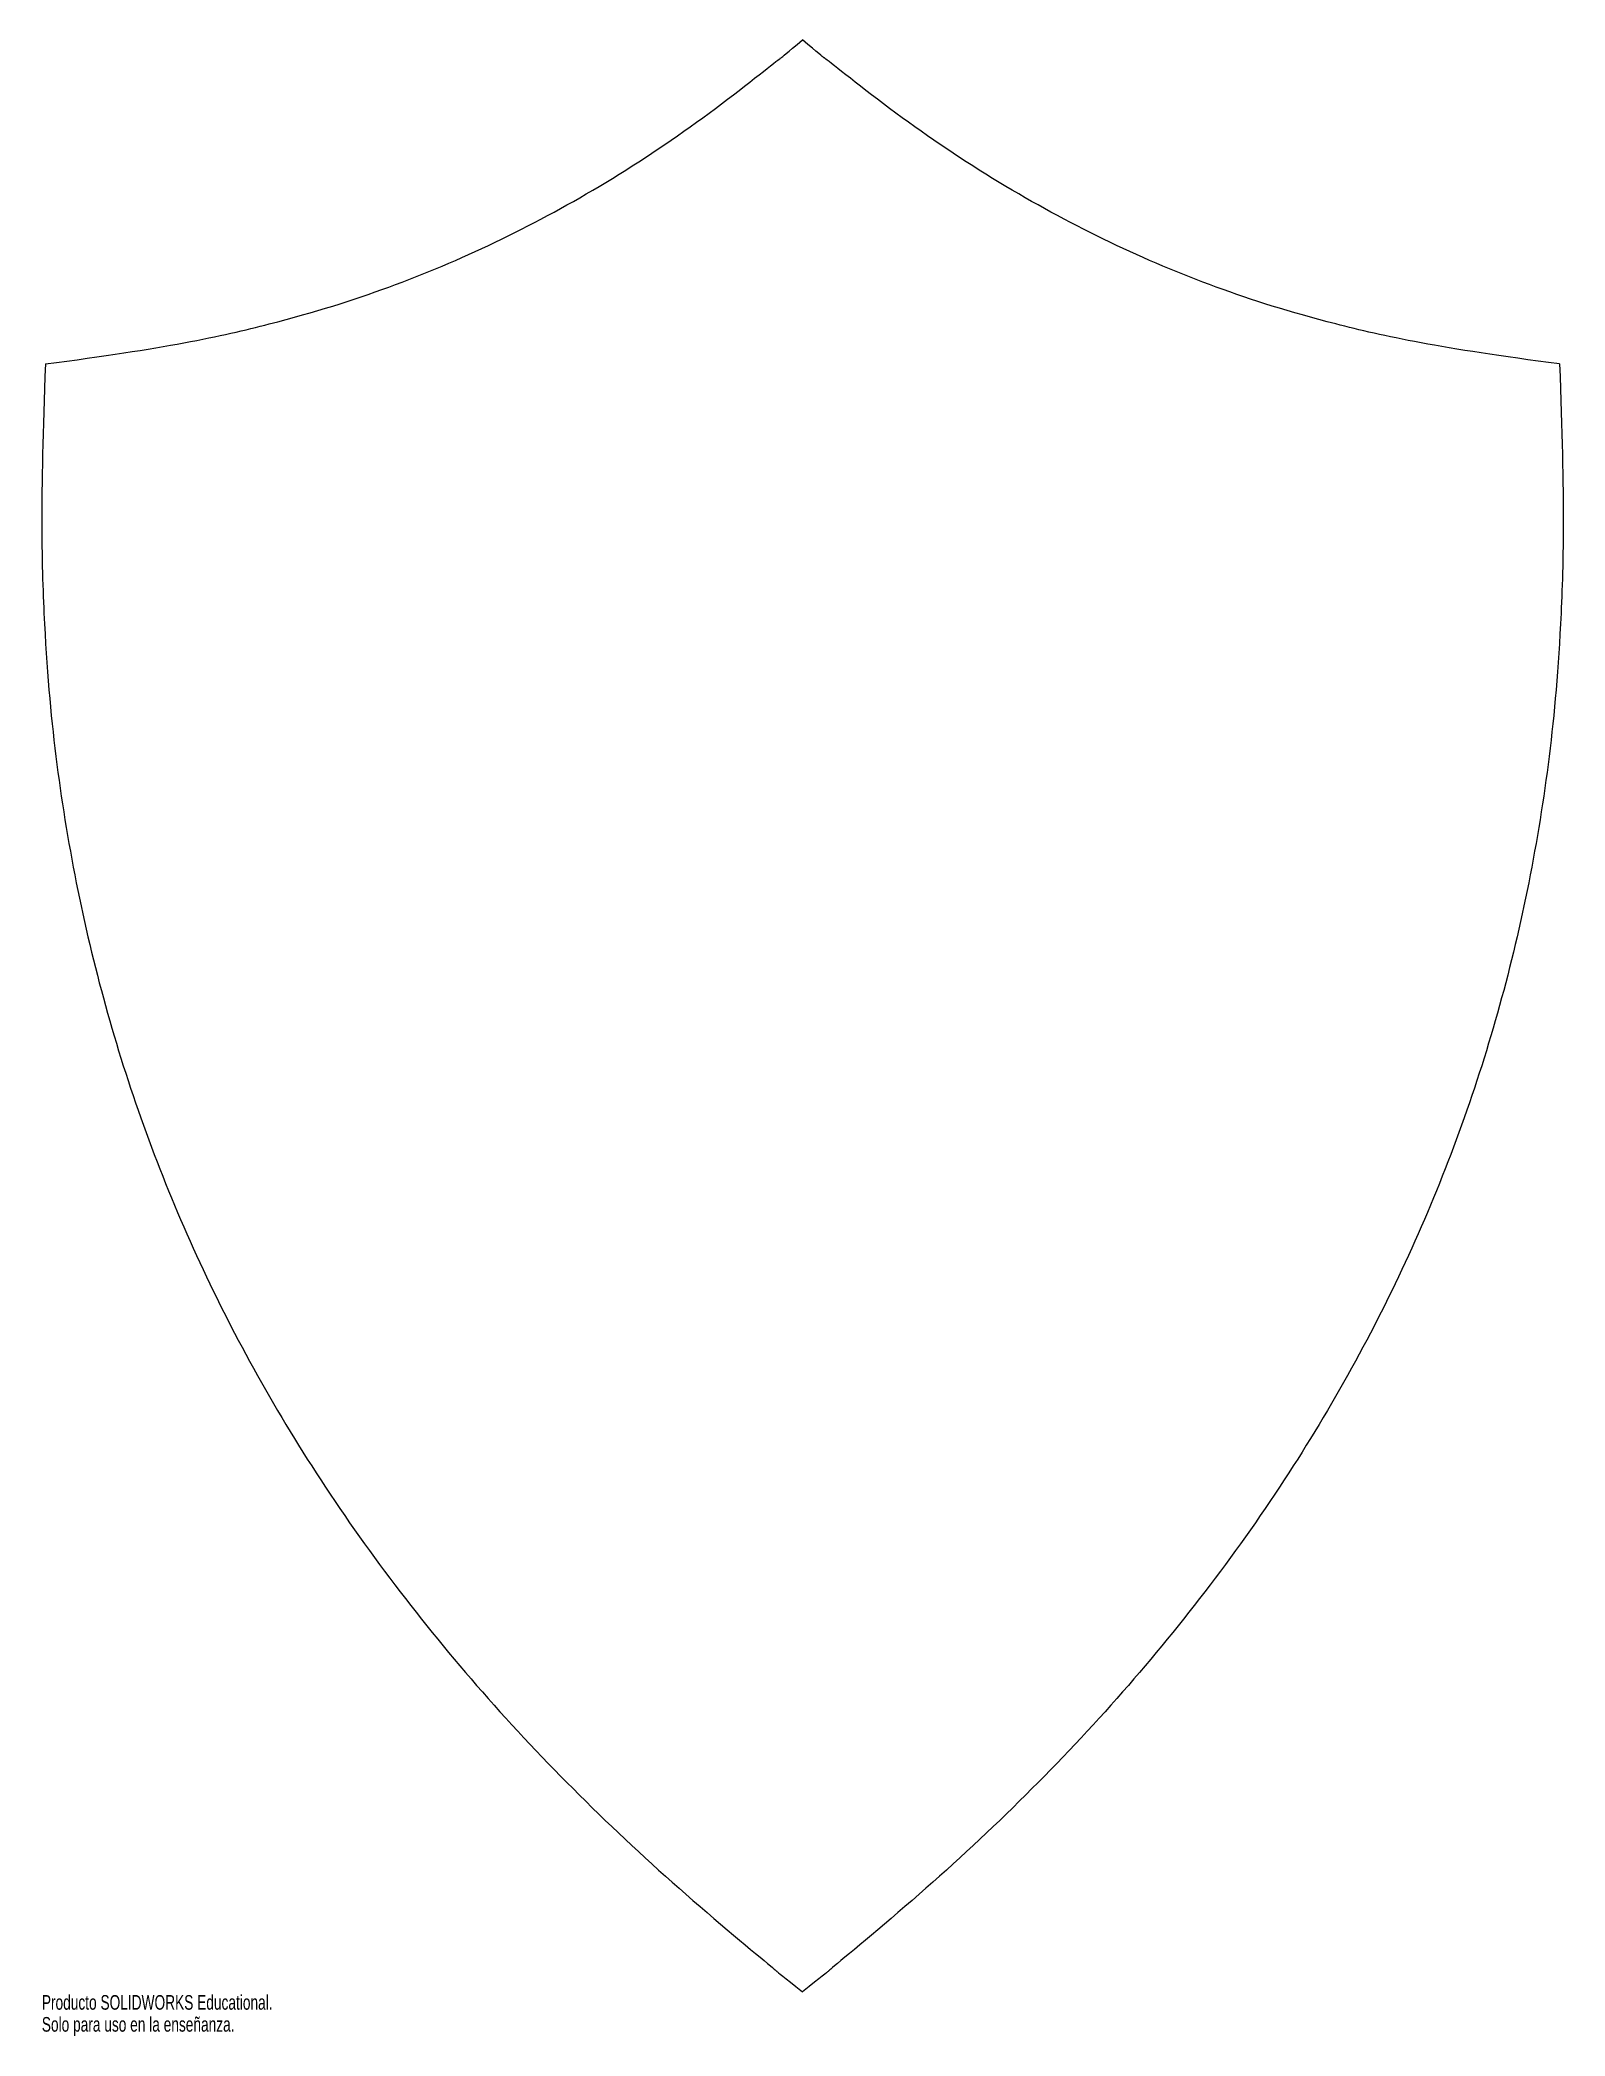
# Model space of a CAD drawing. Header units: metres. Extents: x 0.642 to 1.146, y 1.734 to 2.393.
import ezdxf

# ---------------------------------------------------------------- set-up
doc = ezdxf.new("R2010")
doc.units = ezdxf.units.M
doc.styles.add('SLDTEXTSTYLE0', font='TXT', dxfattribs={"width": 0.7})

msp = doc.modelspace()

# ---------------------------------------------------------------- linework, layer by layer
at = {"color": 7, "linetype": 'Continuous'}
for points, knots in [([(0.64372, 2.28566), (0.68285, 2.29066), (0.72064, 2.29891), (0.75708, 2.3104), (0.79218, 2.32515), (0.8275, 2.34408), (0.86135, 2.36657), (0.89372, 2.39263), (0.88309, 2.38373), (0.89372, 2.39263)], [0, 0, 0, 0, 0.142598, 0.282394, 0.420506, 0.558092, 0.702936, 0.849814, 1, 1, 1, 1]), ([(1.14372, 2.28566), (1.10458, 2.29066), (1.06679, 2.29891), (1.03035, 2.3104), (0.99525, 2.32515), (0.95993, 2.34408), (0.92608, 2.36657), (0.89372, 2.39263), (0.90434, 2.38373), (0.89372, 2.39263)], [0, 0, 0, 0, 0.142597, 0.282394, 0.420506, 0.558092, 0.702936, 0.849814, 1, 1, 1, 1]), ([(0.64372, 2.28566), (0.64189, 2.24053), (0.64298, 2.19653), (0.64697, 2.15366), (0.65388, 2.11192), (0.66369, 2.07131), (0.67641, 2.03182), (0.69204, 1.99347), (0.71058, 1.95624), (0.73312, 1.91845), (0.75885, 1.8819), (0.78778, 1.84658), (0.8199, 1.81251), (0.85521, 1.77967), (0.89372, 1.74807), (0.88074, 1.75844), (0.89372, 1.74807)], [0, 0, 0, 0, 0.072841, 0.143824, 0.213266, 0.281502, 0.348889, 0.415795, 0.482597, 0.549673, 0.620643, 0.692741, 0.766366, 0.841891, 0.919663, 1, 1, 1, 1]), ([(1.14372, 2.28566), (1.14554, 2.24053), (1.14445, 2.19653), (1.14046, 2.15366), (1.13356, 2.11192), (1.12374, 2.07131), (1.11102, 2.03182), (1.09539, 1.99347), (1.07685, 1.95624), (1.05431, 1.91845), (1.02858, 1.8819), (0.99965, 1.84658), (0.96753, 1.81251), (0.93222, 1.77967), (0.89372, 1.74807), (0.90669, 1.75844), (0.89372, 1.74807)], [0, 0, 0, 0, 0.072841, 0.143824, 0.213266, 0.281502, 0.348889, 0.415795, 0.482597, 0.549673, 0.620643, 0.692741, 0.766366, 0.841891, 0.919663, 1, 1, 1, 1])]:
    msp.add_open_spline(points, degree=3, knots=knots, dxfattribs=at)

# ---------------------------------------------------------------- texts
at = {"color": 7, "linetype": 'Continuous', "char_height": 0.0048336, "attachment_point": 1, "style": 'SLDTEXTSTYLE0'}
for s, insert in [('Producto SOLIDWORKS Educational.', (0.64252, 1.74705)), ('Solo para uso en la enseñanza.', (0.64252, 1.7398))]:
    msp.add_mtext(s, dxfattribs=dict(at, insert=insert))

doc.saveas('drawing.dxf')
